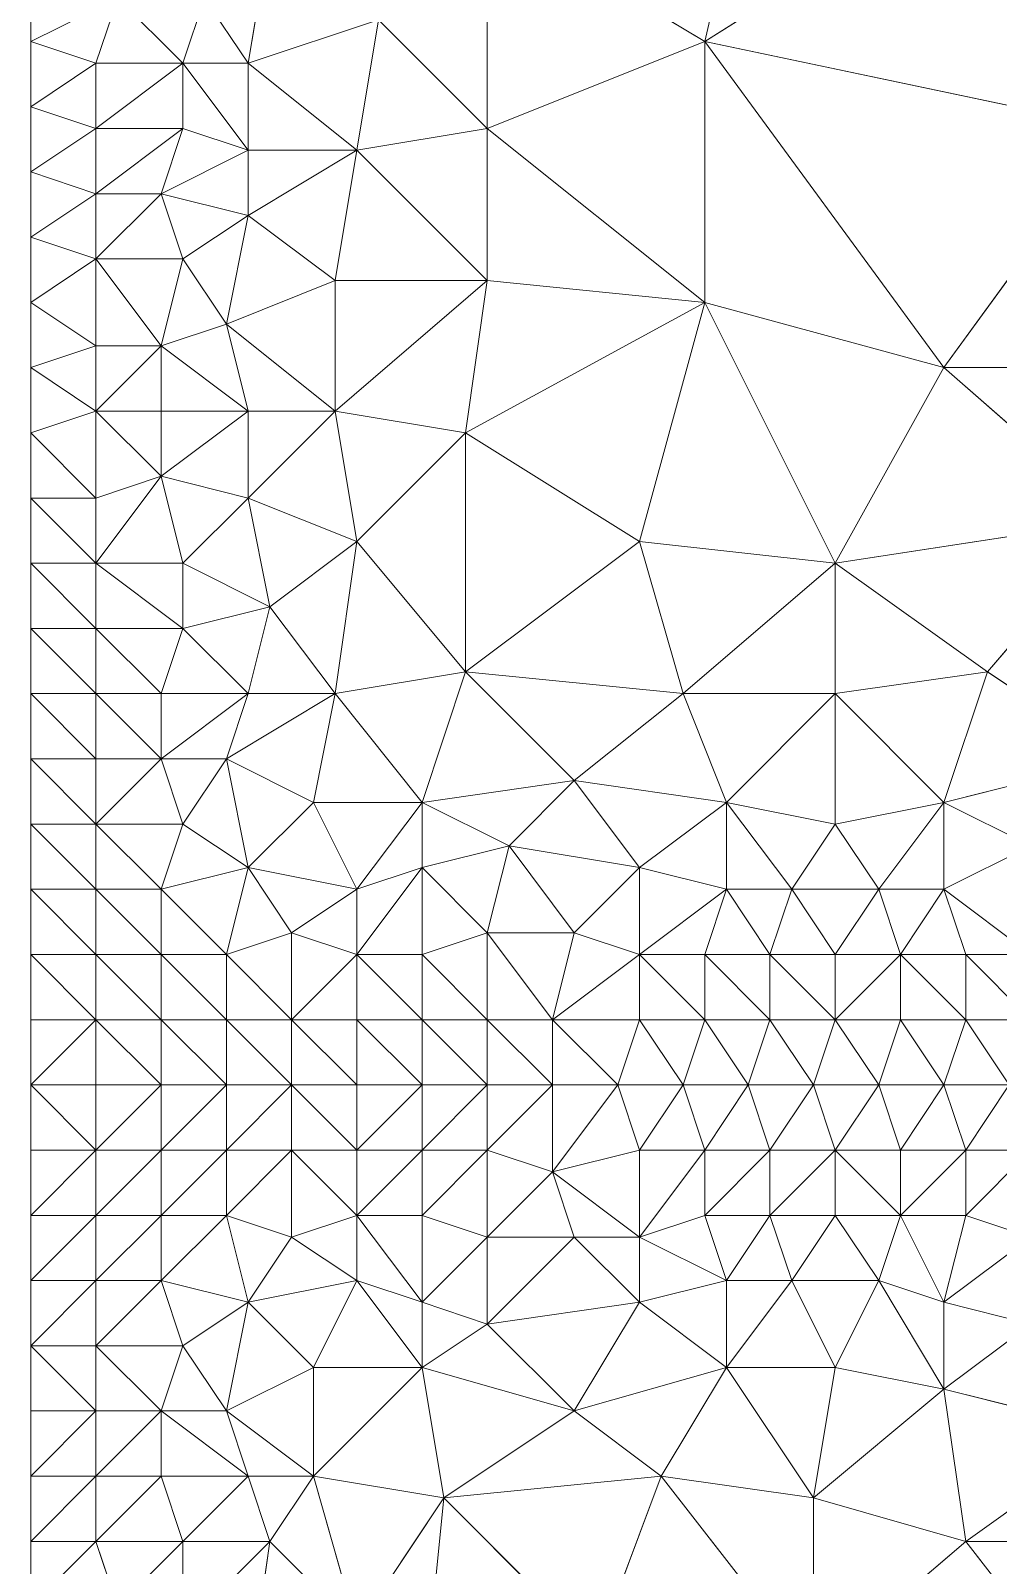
# Model space of a CAD drawing. Header units: metres. Extents: x 0 to 8, y 0 to 4.
# Drawn here: x 0 to 0.445, y 1.779 to 2.485 of the extents above; entities that cross this region are included whole.
import ezdxf

# ---------------------------------------------------------------- set-up
doc = ezdxf.new("R2010")
doc.units = ezdxf.units.M
doc.header["$MEASUREMENT"] = 0
for name, color, linetype, lineweight in [('DL_FE_MESH', 134, 'Continuous', 0), ('DL_FE_MESH_CELLS_3', 132, 'Continuous', 0), ('DL_FE_MESH_CELLS_4', 132, 'Continuous', 0), ('DL_TOPOLOGY', 7, 'Continuous', 0)]:
    doc.layers.add(name, color=color, linetype=linetype, lineweight=lineweight)

msp = doc.modelspace()

# ---------------------------------------------------------------- linework, layer by layer
at = {"layer": 'DL_FE_MESH'}
for p, q in [((0.31, 2.48), (0.34, 2.61)), ((0.5, 2.6), (0.31, 2.48)), ((0.21, 2.54), (0.21, 2.44)), ((0.31, 2.48), (0.21, 2.54)), ((0.11, 2.53), (0.1, 2.47)), ((0.04, 2.5), (0, 2.48)), ((0.03, 2.47), (0.04, 2.5)), ((0.07, 2.47), (0.04, 2.5)), ((0.07, 2.47), (0.08, 2.5)), ((0.1, 2.47), (0.08, 2.5)), ((0.1, 2.47), (0.16, 2.49)), ((0.15, 2.43), (0.16, 2.49)), ((0.21, 2.44), (0.16, 2.49)), ((0, 2.48), (0.03, 2.47)), ((0.21, 2.44), (0.31, 2.48)), ((0.31, 2.36), (0.31, 2.48)), ((0.31, 2.48), (0.5, 2.44)), ((0.42, 2.33), (0.31, 2.48)), ((0.03, 2.47), (0, 2.45)), ((0.03, 2.44), (0.03, 2.47)), ((0.03, 2.47), (0.07, 2.47)), ((0.07, 2.47), (0.03, 2.44)), ((0.07, 2.44), (0.07, 2.47)), ((0.07, 2.47), (0.1, 2.47)), ((0.1, 2.43), (0.07, 2.47)), ((0.1, 2.43), (0.1, 2.47)), ((0.15, 2.43), (0.1, 2.47)), ((0, 2.45), (0.03, 2.44)), ((0.03, 2.44), (0, 2.42)), ((0.03, 2.41), (0.03, 2.44)), ((0.03, 2.44), (0.07, 2.44)), ((0.07, 2.44), (0.03, 2.41)), ((0.06, 2.41), (0.07, 2.44)), ((0.07, 2.44), (0.1, 2.43)), ((0.21, 2.44), (0.15, 2.43)), ((0.21, 2.37), (0.21, 2.44)), ((0.31, 2.36), (0.21, 2.44)), ((0.42, 2.33), (0.5, 2.44)), ((0.1, 2.43), (0.06, 2.41)), ((0.1, 2.4), (0.1, 2.43)), ((0.1, 2.43), (0.15, 2.43)), ((0.1, 2.4), (0.15, 2.43)), ((0.15, 2.43), (0.14, 2.37)), ((0.21, 2.37), (0.15, 2.43)), ((0, 2.42), (0.03, 2.41)), ((0.03, 2.41), (0, 2.39)), ((0.03, 2.38), (0.03, 2.41)), ((0.03, 2.41), (0.06, 2.41)), ((0.06, 2.41), (0.03, 2.38)), ((0.07, 2.38), (0.06, 2.41)), ((0.06, 2.41), (0.1, 2.4)), ((0.07, 2.38), (0.1, 2.4)), ((0.1, 2.4), (0.09, 2.35)), ((0.14, 2.37), (0.1, 2.4)), ((0, 2.39), (0.03, 2.38)), ((0, 2.36), (0.03, 2.38)), ((0.03, 2.34), (0.03, 2.38)), ((0.03, 2.38), (0.07, 2.38)), ((0.06, 2.34), (0.03, 2.38)), ((0.06, 2.34), (0.07, 2.38)), ((0.09, 2.35), (0.07, 2.38)), ((0.09, 2.35), (0.14, 2.37)), ((0.14, 2.37), (0.21, 2.37)), ((0.21, 2.37), (0.14, 2.31)), ((0.14, 2.37), (0.14, 2.31)), ((0.2, 2.3), (0.21, 2.37)), ((0.21, 2.37), (0.31, 2.36)), ((0, 2.36), (0.03, 2.34)), ((0.2, 2.3), (0.31, 2.36)), ((0.31, 2.36), (0.28, 2.25)), ((0.37, 2.24), (0.31, 2.36)), ((0.42, 2.33), (0.31, 2.36)), ((0.06, 2.34), (0.09, 2.35)), ((0.1, 2.31), (0.09, 2.35)), ((0.14, 2.31), (0.09, 2.35)), ((0, 2.33), (0.03, 2.34)), ((0.03, 2.31), (0.03, 2.34)), ((0.03, 2.34), (0.06, 2.34)), ((0.06, 2.34), (0.03, 2.31)), ((0.06, 2.31), (0.06, 2.34)), ((0.1, 2.31), (0.06, 2.34)), ((0.03, 2.31), (0, 2.33)), ((0.37, 2.24), (0.42, 2.33)), ((0.5, 2.26), (0.42, 2.33)), ((0.58, 2.33), (0.42, 2.33)), ((0, 2.3), (0.03, 2.31)), ((0.03, 2.27), (0.03, 2.31)), ((0.03, 2.31), (0.06, 2.31)), ((0.06, 2.28), (0.03, 2.31)), ((0.06, 2.28), (0.06, 2.31)), ((0.06, 2.31), (0.1, 2.31)), ((0.1, 2.31), (0.06, 2.28)), ((0.1, 2.27), (0.1, 2.31)), ((0.1, 2.31), (0.14, 2.31)), ((0.14, 2.31), (0.1, 2.27)), ((0.14, 2.31), (0.2, 2.3)), ((0.15, 2.25), (0.14, 2.31)), ((0.03, 2.27), (0, 2.3)), ((0.15, 2.25), (0.2, 2.3)), ((0.2, 2.3), (0.2, 2.19)), ((0.28, 2.25), (0.2, 2.3)), ((0.03, 2.27), (0.06, 2.28)), ((0.06, 2.28), (0.03, 2.24)), ((0.07, 2.24), (0.06, 2.28)), ((0.06, 2.28), (0.1, 2.27)), ((0, 2.27), (0.03, 2.27)), ((0.03, 2.24), (0, 2.27)), ((0.03, 2.24), (0.03, 2.27)), ((0.07, 2.24), (0.1, 2.27)), ((0.1, 2.27), (0.11, 2.22)), ((0.15, 2.25), (0.1, 2.27)), ((0.37, 2.24), (0.5, 2.26)), ((0.44, 2.19), (0.5, 2.26)), ((0.11, 2.22), (0.15, 2.25)), ((0.14, 2.18), (0.15, 2.25)), ((0.2, 2.19), (0.15, 2.25)), ((0.2, 2.19), (0.28, 2.25)), ((0.28, 2.25), (0.37, 2.24)), ((0.3, 2.18), (0.28, 2.25)), ((0, 2.24), (0.03, 2.24)), ((0.03, 2.21), (0, 2.24)), ((0.03, 2.21), (0.03, 2.24)), ((0.03, 2.24), (0.07, 2.24)), ((0.07, 2.21), (0.03, 2.24)), ((0.07, 2.21), (0.07, 2.24)), ((0.11, 2.22), (0.07, 2.24)), ((0.3, 2.18), (0.37, 2.24)), ((0.37, 2.18), (0.37, 2.24)), ((0.37, 2.24), (0.44, 2.19)), ((0.07, 2.21), (0.11, 2.22)), ((0.1, 2.18), (0.11, 2.22)), ((0.14, 2.18), (0.11, 2.22)), ((0, 2.21), (0.03, 2.21)), ((0.03, 2.18), (0, 2.21)), ((0.03, 2.18), (0.03, 2.21)), ((0.03, 2.21), (0.07, 2.21)), ((0.06, 2.18), (0.03, 2.21)), ((0.06, 2.18), (0.07, 2.21)), ((0.1, 2.18), (0.07, 2.21)), ((0.2, 2.19), (0.14, 2.18)), ((0.18, 2.13), (0.2, 2.19)), ((0.25, 2.14), (0.2, 2.19)), ((0.3, 2.18), (0.2, 2.19)), ((0.37, 2.18), (0.44, 2.19)), ((0.42, 2.13), (0.44, 2.19)), ((0.5, 2.15), (0.44, 2.19)), ((0, 2.18), (0.03, 2.18)), ((0.03, 2.15), (0, 2.18)), ((0.03, 2.15), (0.03, 2.18)), ((0.03, 2.18), (0.06, 2.18)), ((0.06, 2.15), (0.03, 2.18)), ((0.06, 2.15), (0.06, 2.18)), ((0.06, 2.18), (0.1, 2.18)), ((0.1, 2.18), (0.06, 2.15)), ((0.09, 2.15), (0.1, 2.18)), ((0.14, 2.18), (0.09, 2.15)), ((0.1, 2.18), (0.14, 2.18)), ((0.14, 2.18), (0.13, 2.13)), ((0.18, 2.13), (0.14, 2.18)), ((0.25, 2.14), (0.3, 2.18)), ((0.3, 2.18), (0.32, 2.13)), ((0.37, 2.18), (0.3, 2.18)), ((0.37, 2.18), (0.32, 2.13)), ((0.37, 2.12), (0.37, 2.18)), ((0.42, 2.13), (0.37, 2.18)), ((0, 2.15), (0.03, 2.15)), ((0.03, 2.12), (0, 2.15)), ((0.03, 2.12), (0.03, 2.15)), ((0.03, 2.15), (0.06, 2.15)), ((0.06, 2.15), (0.03, 2.12)), ((0.07, 2.12), (0.06, 2.15)), ((0.06, 2.15), (0.09, 2.15)), ((0.07, 2.12), (0.09, 2.15)), ((0.09, 2.15), (0.1, 2.1)), ((0.13, 2.13), (0.09, 2.15)), ((0.42, 2.13), (0.5, 2.15)), ((0.18, 2.13), (0.25, 2.14)), ((0.22, 2.11), (0.25, 2.14)), ((0.28, 2.1), (0.25, 2.14)), ((0.32, 2.13), (0.25, 2.14)), ((0.1, 2.1), (0.13, 2.13)), ((0.13, 2.13), (0.18, 2.13)), ((0.15, 2.09), (0.13, 2.13)), ((0.15, 2.09), (0.18, 2.13)), ((0.18, 2.1), (0.18, 2.13)), ((0.18, 2.13), (0.22, 2.11)), ((0.28, 2.1), (0.32, 2.13)), ((0.32, 2.13), (0.37, 2.12)), ((0.32, 2.09), (0.32, 2.13)), ((0.35, 2.09), (0.32, 2.13)), ((0.37, 2.12), (0.42, 2.13)), ((0.39, 2.09), (0.42, 2.13)), ((0.42, 2.09), (0.42, 2.13)), ((0.42, 2.13), (0.46, 2.11)), ((0, 2.12), (0.03, 2.12)), ((0.03, 2.09), (0, 2.12)), ((0.03, 2.09), (0.03, 2.12)), ((0.03, 2.12), (0.07, 2.12)), ((0.06, 2.09), (0.03, 2.12)), ((0.06, 2.09), (0.07, 2.12)), ((0.1, 2.1), (0.07, 2.12)), ((0.35, 2.09), (0.37, 2.12)), ((0.39, 2.09), (0.37, 2.12)), ((0.18, 2.1), (0.22, 2.11)), ((0.21, 2.07), (0.22, 2.11)), ((0.25, 2.07), (0.22, 2.11)), ((0.28, 2.1), (0.22, 2.11)), ((0.42, 2.09), (0.46, 2.11)), ((0.1, 2.1), (0.06, 2.09)), ((0.09, 2.06), (0.1, 2.1)), ((0.12, 2.07), (0.1, 2.1)), ((0.15, 2.09), (0.1, 2.1)), ((0.15, 2.09), (0.18, 2.1)), ((0.18, 2.1), (0.15, 2.06)), ((0.18, 2.06), (0.18, 2.1)), ((0.21, 2.07), (0.18, 2.1)), ((0.25, 2.07), (0.28, 2.1)), ((0.28, 2.06), (0.28, 2.1)), ((0.28, 2.1), (0.32, 2.09)), ((0, 2.09), (0.03, 2.09)), ((0.03, 2.06), (0, 2.09)), ((0.03, 2.06), (0.03, 2.09)), ((0.03, 2.09), (0.06, 2.09)), ((0.06, 2.06), (0.03, 2.09)), ((0.06, 2.09), (0.06, 2.06)), ((0.09, 2.06), (0.06, 2.09)), ((0.12, 2.07), (0.15, 2.09)), ((0.15, 2.06), (0.15, 2.09)), ((0.32, 2.09), (0.28, 2.06)), ((0.31, 2.06), (0.32, 2.09)), ((0.32, 2.09), (0.35, 2.09)), ((0.34, 2.06), (0.32, 2.09)), ((0.34, 2.06), (0.35, 2.09)), ((0.37, 2.06), (0.35, 2.09)), ((0.39, 2.09), (0.35, 2.09)), ((0.37, 2.06), (0.39, 2.09)), ((0.39, 2.09), (0.42, 2.09)), ((0.4, 2.06), (0.39, 2.09)), ((0.42, 2.09), (0.4, 2.06)), ((0.43, 2.06), (0.42, 2.09)), ((0.46, 2.06), (0.42, 2.09)), ((0.09, 2.06), (0.12, 2.07)), ((0.12, 2.03), (0.12, 2.07)), ((0.12, 2.07), (0.15, 2.06)), ((0.18, 2.06), (0.21, 2.07)), ((0.21, 2.03), (0.21, 2.07)), ((0.21, 2.07), (0.25, 2.07)), ((0.24, 2.03), (0.21, 2.07)), ((0.24, 2.03), (0.25, 2.07)), ((0.25, 2.07), (0.28, 2.06)), ((0, 2.06), (0.03, 2.06)), ((0.03, 2.03), (0, 2.06)), ((0.03, 2.03), (0.03, 2.06)), ((0.03, 2.06), (0.06, 2.06)), ((0.06, 2.03), (0.03, 2.06)), ((0.06, 2.06), (0.09, 2.06)), ((0.06, 2.03), (0.06, 2.06)), ((0.09, 2.03), (0.06, 2.06)), ((0.09, 2.03), (0.09, 2.06)), ((0.12, 2.03), (0.09, 2.06)), ((0.15, 2.06), (0.12, 2.03)), ((0.15, 2.03), (0.15, 2.06)), ((0.15, 2.06), (0.18, 2.06)), ((0.18, 2.03), (0.15, 2.06)), ((0.18, 2.03), (0.18, 2.06)), ((0.21, 2.03), (0.18, 2.06)), ((0.28, 2.06), (0.24, 2.03)), ((0.28, 2.03), (0.28, 2.06)), ((0.28, 2.06), (0.31, 2.06)), ((0.31, 2.03), (0.28, 2.06)), ((0.31, 2.03), (0.31, 2.06)), ((0.31, 2.06), (0.34, 2.06)), ((0.34, 2.03), (0.31, 2.06)), ((0.34, 2.03), (0.34, 2.06)), ((0.34, 2.06), (0.37, 2.06)), ((0.37, 2.03), (0.34, 2.06)), ((0.37, 2.03), (0.37, 2.06)), ((0.37, 2.06), (0.4, 2.06)), ((0.4, 2.06), (0.37, 2.03)), ((0.4, 2.03), (0.4, 2.06)), ((0.4, 2.06), (0.43, 2.06)), ((0.43, 2.03), (0.4, 2.06)), ((0.43, 2.03), (0.43, 2.06)), ((0.43, 2.06), (0.46, 2.06)), ((0.46, 2.03), (0.43, 2.06)), ((0, 2.03), (0.03, 2.03)), ((0.03, 2.03), (0, 2)), ((0.03, 2), (0.03, 2.03)), ((0.03, 2.03), (0.06, 2)), ((0.06, 2.03), (0.03, 2.03)), ((0.06, 2), (0.06, 2.03)), ((0.06, 2.03), (0.09, 2)), ((0.09, 2.03), (0.06, 2.03)), ((0.09, 2), (0.09, 2.03)), ((0.09, 2.03), (0.12, 2)), ((0.12, 2.03), (0.09, 2.03)), ((0.12, 2), (0.12, 2.03)), ((0.12, 2.03), (0.15, 2)), ((0.15, 2.03), (0.12, 2.03)), ((0.15, 2), (0.15, 2.03)), ((0.15, 2.03), (0.18, 2)), ((0.18, 2.03), (0.15, 2.03)), ((0.18, 2), (0.18, 2.03)), ((0.18, 2.03), (0.21, 2)), ((0.21, 2.03), (0.18, 2.03)), ((0.21, 2), (0.21, 2.03)), ((0.21, 2.03), (0.24, 2)), ((0.24, 2.03), (0.21, 2.03)), ((0.24, 2), (0.24, 2.03)), ((0.24, 2.03), (0.27, 2)), ((0.28, 2.03), (0.24, 2.03)), ((0.27, 2), (0.28, 2.03)), ((0.28, 2.03), (0.3, 2)), ((0.31, 2.03), (0.28, 2.03)), ((0.3, 2), (0.31, 2.03)), ((0.31, 2.03), (0.33, 2)), ((0.34, 2.03), (0.31, 2.03)), ((0.33, 2), (0.34, 2.03)), ((0.34, 2.03), (0.36, 2)), ((0.37, 2.03), (0.34, 2.03)), ((0.36, 2), (0.37, 2.03)), ((0.37, 2.03), (0.39, 2)), ((0.4, 2.03), (0.37, 2.03)), ((0.39, 2), (0.4, 2.03)), ((0.4, 2.03), (0.42, 2)), ((0.43, 2.03), (0.4, 2.03)), ((0.42, 2), (0.43, 2.03)), ((0.43, 2.03), (0.45, 2)), ((0.46, 2.03), (0.43, 2.03)), ((0.03, 1.97), (0, 2)), ((0.03, 2), (0.03, 1.97)), ((0.03, 1.97), (0.06, 2)), ((0.06, 2), (0.06, 1.97)), ((0.06, 1.97), (0.09, 2)), ((0.09, 2), (0.09, 1.97)), ((0.09, 1.97), (0.12, 2)), ((0.15, 1.97), (0.12, 2)), ((0.12, 2), (0.12, 1.97)), ((0.15, 2), (0.15, 1.97)), ((0.15, 1.97), (0.18, 2)), ((0.18, 2), (0.18, 1.97)), ((0.18, 1.97), (0.21, 2)), ((0.21, 2), (0.21, 1.97)), ((0.21, 1.97), (0.24, 2)), ((0.24, 2), (0.24, 1.96)), ((0.24, 1.96), (0.27, 2)), ((0.27, 2), (0.28, 1.97)), ((0.28, 1.97), (0.3, 2)), ((0.3, 2), (0.31, 1.97)), ((0.31, 1.97), (0.33, 2)), ((0.33, 2), (0.34, 1.97)), ((0.34, 1.97), (0.36, 2)), ((0.36, 2), (0.37, 1.97)), ((0.37, 1.97), (0.39, 2)), ((0.39, 2), (0.4, 1.97)), ((0.4, 1.97), (0.42, 2)), ((0.42, 2), (0.43, 1.97)), ((0.43, 1.97), (0.45, 2)), ((0, 1.97), (0.03, 1.97)), ((0.03, 1.97), (0, 1.94)), ((0.06, 1.97), (0.03, 1.94)), ((0.03, 1.97), (0.03, 1.94)), ((0.06, 1.97), (0.03, 1.97)), ((0.06, 1.94), (0.06, 1.97)), ((0.06, 1.97), (0.09, 1.97)), ((0.09, 1.97), (0.06, 1.94)), ((0.09, 1.97), (0.12, 1.97)), ((0.09, 1.94), (0.09, 1.97)), ((0.12, 1.97), (0.09, 1.94)), ((0.12, 1.97), (0.15, 1.97)), ((0.12, 1.93), (0.12, 1.97)), ((0.15, 1.94), (0.12, 1.97)), ((0.15, 1.97), (0.18, 1.97)), ((0.15, 1.94), (0.15, 1.97)), ((0.18, 1.97), (0.15, 1.94)), ((0.18, 1.97), (0.21, 1.97)), ((0.18, 1.94), (0.18, 1.97)), ((0.21, 1.97), (0.18, 1.94)), ((0.21, 1.97), (0.24, 1.96)), ((0.21, 1.93), (0.21, 1.97)), ((0.24, 1.96), (0.28, 1.97)), ((0.28, 1.97), (0.31, 1.97)), ((0.28, 1.93), (0.28, 1.97)), ((0.31, 1.97), (0.28, 1.93)), ((0.31, 1.97), (0.34, 1.97)), ((0.31, 1.94), (0.31, 1.97)), ((0.34, 1.97), (0.31, 1.94)), ((0.34, 1.97), (0.37, 1.97)), ((0.34, 1.94), (0.34, 1.97)), ((0.37, 1.97), (0.34, 1.94)), ((0.37, 1.97), (0.4, 1.97)), ((0.37, 1.94), (0.37, 1.97)), ((0.4, 1.94), (0.37, 1.97)), ((0.4, 1.97), (0.43, 1.97)), ((0.4, 1.94), (0.4, 1.97)), ((0.43, 1.97), (0.4, 1.94)), ((0.43, 1.97), (0.46, 1.97)), ((0.43, 1.94), (0.43, 1.97)), ((0.46, 1.97), (0.43, 1.94)), ((0.24, 1.96), (0.21, 1.93)), ((0.25, 1.93), (0.24, 1.96)), ((0.28, 1.93), (0.24, 1.96)), ((0, 1.94), (0.03, 1.94)), ((0.03, 1.94), (0, 1.91)), ((0.03, 1.94), (0.06, 1.94)), ((0.06, 1.94), (0.03, 1.91)), ((0.03, 1.94), (0.03, 1.91)), ((0.06, 1.91), (0.06, 1.94)), ((0.09, 1.94), (0.06, 1.91)), ((0.09, 1.94), (0.06, 1.94)), ((0.1, 1.9), (0.09, 1.94)), ((0.09, 1.94), (0.12, 1.93)), ((0.12, 1.93), (0.15, 1.94)), ((0.15, 1.91), (0.15, 1.94)), ((0.15, 1.94), (0.18, 1.94)), ((0.18, 1.9), (0.15, 1.94)), ((0.18, 1.9), (0.18, 1.94)), ((0.18, 1.94), (0.21, 1.93)), ((0.28, 1.93), (0.31, 1.94)), ((0.32, 1.91), (0.31, 1.94)), ((0.31, 1.94), (0.34, 1.94)), ((0.34, 1.94), (0.32, 1.91)), ((0.35, 1.91), (0.34, 1.94)), ((0.34, 1.94), (0.37, 1.94)), ((0.35, 1.91), (0.37, 1.94)), ((0.39, 1.91), (0.37, 1.94)), ((0.37, 1.94), (0.4, 1.94)), ((0.39, 1.91), (0.4, 1.94)), ((0.4, 1.94), (0.43, 1.94)), ((0.42, 1.9), (0.4, 1.94)), ((0.42, 1.9), (0.43, 1.94)), ((0.43, 1.94), (0.46, 1.93)), ((0.1, 1.9), (0.12, 1.93)), ((0.15, 1.91), (0.12, 1.93)), ((0.21, 1.93), (0.18, 1.9)), ((0.21, 1.89), (0.21, 1.93)), ((0.21, 1.93), (0.25, 1.93)), ((0.21, 1.89), (0.25, 1.93)), ((0.28, 1.9), (0.25, 1.93)), ((0.25, 1.93), (0.28, 1.93)), ((0.28, 1.9), (0.28, 1.93)), ((0.32, 1.91), (0.28, 1.93)), ((0.46, 1.93), (0.42, 1.9)), ((0, 1.91), (0.03, 1.91)), ((0.03, 1.91), (0, 1.88)), ((0.03, 1.91), (0.06, 1.91)), ((0.03, 1.88), (0.03, 1.91)), ((0.06, 1.91), (0.03, 1.88)), ((0.06, 1.91), (0.1, 1.9)), ((0.07, 1.88), (0.06, 1.91)), ((0.15, 1.91), (0.1, 1.9)), ((0.13, 1.87), (0.15, 1.91)), ((0.18, 1.87), (0.15, 1.91)), ((0.18, 1.9), (0.15, 1.91)), ((0.28, 1.9), (0.32, 1.91)), ((0.32, 1.87), (0.32, 1.91)), ((0.32, 1.91), (0.35, 1.91)), ((0.32, 1.87), (0.35, 1.91)), ((0.37, 1.87), (0.35, 1.91)), ((0.39, 1.91), (0.35, 1.91)), ((0.37, 1.87), (0.39, 1.91)), ((0.39, 1.91), (0.42, 1.86)), ((0.42, 1.9), (0.39, 1.91)), ((0.07, 1.88), (0.1, 1.9)), ((0.1, 1.9), (0.09, 1.85)), ((0.13, 1.87), (0.1, 1.9)), ((0.18, 1.87), (0.18, 1.9)), ((0.18, 1.9), (0.21, 1.89)), ((0.28, 1.9), (0.21, 1.89)), ((0.25, 1.85), (0.28, 1.9)), ((0.32, 1.87), (0.28, 1.9)), ((0.42, 1.86), (0.42, 1.9)), ((0.42, 1.9), (0.46, 1.89)), ((0.18, 1.87), (0.21, 1.89)), ((0.25, 1.85), (0.21, 1.89)), ((0.42, 1.86), (0.46, 1.89)), ((0, 1.88), (0.03, 1.88)), ((0.03, 1.85), (0, 1.88)), ((0.03, 1.85), (0.03, 1.88)), ((0.03, 1.88), (0.07, 1.88)), ((0.06, 1.85), (0.03, 1.88)), ((0.06, 1.85), (0.07, 1.88)), ((0.09, 1.85), (0.07, 1.88)), ((0.09, 1.85), (0.13, 1.87)), ((0.18, 1.87), (0.13, 1.82)), ((0.13, 1.87), (0.13, 1.82)), ((0.18, 1.87), (0.13, 1.87)), ((0.19, 1.81), (0.18, 1.87)), ((0.25, 1.85), (0.18, 1.87)), ((0.32, 1.87), (0.25, 1.85)), ((0.32, 1.87), (0.29, 1.82)), ((0.36, 1.81), (0.32, 1.87)), ((0.37, 1.87), (0.32, 1.87)), ((0.36, 1.81), (0.37, 1.87)), ((0.42, 1.86), (0.37, 1.87)), ((0.42, 1.86), (0.36, 1.81)), ((0.43, 1.79), (0.42, 1.86)), ((0.5, 1.84), (0.42, 1.86)), ((0, 1.85), (0.03, 1.85)), ((0.03, 1.85), (0, 1.82)), ((0.03, 1.82), (0.03, 1.85)), ((0.03, 1.85), (0.06, 1.85)), ((0.06, 1.85), (0.03, 1.82)), ((0.06, 1.82), (0.06, 1.85)), ((0.06, 1.85), (0.09, 1.85)), ((0.1, 1.82), (0.06, 1.85)), ((0.1, 1.82), (0.09, 1.85)), ((0.13, 1.82), (0.09, 1.85)), ((0.19, 1.81), (0.25, 1.85)), ((0.29, 1.82), (0.25, 1.85)), ((0.43, 1.79), (0.5, 1.84)), ((0, 1.82), (0.03, 1.82)), ((0.03, 1.82), (0, 1.79)), ((0.03, 1.79), (0.03, 1.82)), ((0.03, 1.82), (0.06, 1.82)), ((0.06, 1.82), (0.03, 1.79)), ((0.07, 1.79), (0.06, 1.82)), ((0.06, 1.82), (0.1, 1.82)), ((0.1, 1.82), (0.07, 1.79)), ((0.11, 1.79), (0.1, 1.82)), ((0.1, 1.82), (0.13, 1.82)), ((0.11, 1.79), (0.13, 1.82)), ((0.13, 1.82), (0.19, 1.81)), ((0.13, 1.82), (0.15, 1.75)), ((0.29, 1.82), (0.19, 1.81)), ((0.26, 1.74), (0.29, 1.82)), ((0.29, 1.82), (0.36, 1.81)), ((0.36, 1.73), (0.29, 1.82)), ((0.15, 1.75), (0.19, 1.81)), ((0.19, 1.81), (0.18, 1.71)), ((0.26, 1.74), (0.19, 1.81)), ((0.36, 1.73), (0.36, 1.81)), ((0.36, 1.81), (0.43, 1.79)), ((0, 1.79), (0.03, 1.79)), ((0.03, 1.79), (0, 1.76)), ((0.04, 1.76), (0.03, 1.79)), ((0.03, 1.79), (0.07, 1.79)), ((0.07, 1.79), (0.04, 1.76)), ((0.07, 1.75), (0.07, 1.79)), ((0.07, 1.79), (0.11, 1.79)), ((0.07, 1.75), (0.11, 1.79)), ((0.11, 1.79), (0.1, 1.72)), ((0.15, 1.75), (0.11, 1.79)), ((0.36, 1.73), (0.43, 1.79)), ((0.5, 1.7), (0.43, 1.79)), ((0.57, 1.79), (0.43, 1.79))]:
    msp.add_line(p, q, dxfattribs=at)
at = {"layer": 'DL_FE_MESH_CELLS_3'}
for points, invisible_edges in [([(0.03, 1.97), (0, 2), (0, 1.97)], 2), ([(0.03, 2), (0, 2), (0.03, 1.97)], 1), ([(0.06, 2), (0.03, 2), (0.03, 1.97)], 1), ([(0.09, 2), (0.06, 2), (0.06, 1.97)], 1), ([(0.12, 2), (0.09, 2), (0.09, 1.97)], 1), ([(0.15, 2), (0.12, 2), (0.15, 1.97)], 1), ([(0.18, 2), (0.15, 2), (0.15, 1.97)], 1), ([(0.21, 2), (0.18, 2), (0.18, 1.97)], 1), ([(0.24, 2), (0.21, 2), (0.21, 1.97)], 1), ([(0.27, 2), (0.24, 2), (0.24, 1.96)], 1), ([(0.3, 2), (0.27, 2), (0.28, 1.97)], 1), ([(0.33, 2), (0.3, 2), (0.31, 1.97)], 1), ([(0.36, 2), (0.33, 2), (0.34, 1.97)], 1), ([(0.39, 2), (0.36, 2), (0.37, 1.97)], 1), ([(0.42, 2), (0.39, 2), (0.4, 1.97)], 1), ([(0.45, 2), (0.42, 2), (0.43, 1.97)], 1), ([(0, 1.97), (0, 1.94), (0.03, 1.97)], 1), ([(0, 1.94), (0, 1.91), (0.03, 1.94)], 1), ([(0, 1.91), (0, 1.88), (0.03, 1.91)], 1), ([(0, 1.88), (0, 1.85), (0.03, 1.85)], 1), ([(0, 1.85), (0, 1.82), (0.03, 1.85)], 1), ([(0, 1.82), (0, 1.79), (0.03, 1.82)], 1), ([(0, 1.79), (0, 1.76), (0.03, 1.79)], 1)]:
    msp.add_3dface(points, dxfattribs=dict(at, invisible_edges=invisible_edges))
for points in [[(0.06, 2), (0.03, 1.97), (0.06, 1.97)], [(0.09, 2), (0.06, 1.97), (0.09, 1.97)], [(0.12, 2), (0.09, 1.97), (0.12, 1.97)], [(0.15, 1.97), (0.12, 2), (0.12, 1.97)], [(0.18, 2), (0.15, 1.97), (0.18, 1.97)], [(0.21, 2), (0.18, 1.97), (0.21, 1.97)], [(0.24, 2), (0.21, 1.97), (0.24, 1.96)], [(0.27, 2), (0.24, 1.96), (0.28, 1.97)], [(0.3, 2), (0.28, 1.97), (0.31, 1.97)], [(0.33, 2), (0.31, 1.97), (0.34, 1.97)], [(0.36, 2), (0.34, 1.97), (0.37, 1.97)], [(0.39, 2), (0.37, 1.97), (0.4, 1.97)], [(0.42, 2), (0.4, 1.97), (0.43, 1.97)], [(0.45, 2), (0.43, 1.97), (0.46, 1.97)], [(0.03, 1.97), (0, 1.94), (0.03, 1.94)], [(0.06, 1.97), (0.03, 1.94), (0.06, 1.94)], [(0.03, 1.97), (0.03, 1.94), (0.06, 1.97)], [(0.09, 1.97), (0.06, 1.94), (0.09, 1.94)], [(0.06, 1.97), (0.06, 1.94), (0.09, 1.97)], [(0.12, 1.97), (0.09, 1.94), (0.12, 1.93)], [(0.09, 1.97), (0.09, 1.94), (0.12, 1.97)], [(0.12, 1.97), (0.12, 1.93), (0.15, 1.94)], [(0.12, 1.97), (0.15, 1.94), (0.15, 1.97)], [(0.18, 1.97), (0.15, 1.94), (0.18, 1.94)], [(0.15, 1.97), (0.15, 1.94), (0.18, 1.97)], [(0.21, 1.97), (0.18, 1.94), (0.21, 1.93)], [(0.18, 1.97), (0.18, 1.94), (0.21, 1.97)], [(0.21, 1.97), (0.21, 1.93), (0.24, 1.96)], [(0.24, 1.96), (0.28, 1.93), (0.28, 1.97)], [(0.31, 1.97), (0.28, 1.93), (0.31, 1.94)], [(0.28, 1.97), (0.28, 1.93), (0.31, 1.97)], [(0.34, 1.97), (0.31, 1.94), (0.34, 1.94)], [(0.31, 1.97), (0.31, 1.94), (0.34, 1.97)], [(0.37, 1.97), (0.34, 1.94), (0.37, 1.94)], [(0.34, 1.97), (0.34, 1.94), (0.37, 1.97)], [(0.37, 1.97), (0.37, 1.94), (0.4, 1.94)], [(0.37, 1.97), (0.4, 1.94), (0.4, 1.97)], [(0.43, 1.97), (0.4, 1.94), (0.43, 1.94)], [(0.4, 1.97), (0.4, 1.94), (0.43, 1.97)], [(0.46, 1.97), (0.43, 1.94), (0.46, 1.93)], [(0.43, 1.97), (0.43, 1.94), (0.46, 1.97)], [(0.24, 1.96), (0.21, 1.93), (0.25, 1.93)], [(0.24, 1.96), (0.25, 1.93), (0.28, 1.93)], [(0.03, 1.94), (0, 1.91), (0.03, 1.91)], [(0.06, 1.94), (0.03, 1.91), (0.06, 1.91)], [(0.03, 1.94), (0.03, 1.91), (0.06, 1.94)], [(0.09, 1.94), (0.06, 1.91), (0.1, 1.9)], [(0.06, 1.94), (0.06, 1.91), (0.09, 1.94)], [(0.09, 1.94), (0.1, 1.9), (0.12, 1.93)], [(0.12, 1.93), (0.15, 1.91), (0.15, 1.94)], [(0.15, 1.94), (0.15, 1.91), (0.18, 1.9)], [(0.15, 1.94), (0.18, 1.9), (0.18, 1.94)], [(0.18, 1.94), (0.18, 1.9), (0.21, 1.93)], [(0.28, 1.93), (0.32, 1.91), (0.31, 1.94)], [(0.31, 1.94), (0.32, 1.91), (0.34, 1.94)], [(0.34, 1.94), (0.32, 1.91), (0.35, 1.91)], [(0.34, 1.94), (0.35, 1.91), (0.37, 1.94)], [(0.35, 1.91), (0.39, 1.91), (0.37, 1.94)], [(0.37, 1.94), (0.39, 1.91), (0.4, 1.94)], [(0.4, 1.94), (0.39, 1.91), (0.42, 1.9)], [(0.4, 1.94), (0.42, 1.9), (0.43, 1.94)], [(0.43, 1.94), (0.42, 1.9), (0.46, 1.93)], [(0.1, 1.9), (0.15, 1.91), (0.12, 1.93)], [(0.21, 1.93), (0.18, 1.9), (0.21, 1.89)], [(0.21, 1.93), (0.21, 1.89), (0.25, 1.93)], [(0.21, 1.89), (0.28, 1.9), (0.25, 1.93)], [(0.25, 1.93), (0.28, 1.9), (0.28, 1.93)], [(0.28, 1.93), (0.28, 1.9), (0.32, 1.91)], [(0.46, 1.93), (0.42, 1.9), (0.46, 1.89)], [(0.03, 1.91), (0, 1.88), (0.03, 1.88)], [(0.06, 1.91), (0.03, 1.88), (0.07, 1.88)], [(0.03, 1.91), (0.03, 1.88), (0.06, 1.91)], [(0.06, 1.91), (0.07, 1.88), (0.1, 1.9)], [(0.1, 1.9), (0.13, 1.87), (0.15, 1.91)], [(0.15, 1.91), (0.13, 1.87), (0.18, 1.87)], [(0.15, 1.91), (0.18, 1.87), (0.18, 1.9)], [(0.28, 1.9), (0.32, 1.87), (0.32, 1.91)], [(0.35, 1.91), (0.32, 1.91), (0.32, 1.87)], [(0.35, 1.91), (0.32, 1.87), (0.37, 1.87)], [(0.35, 1.91), (0.37, 1.87), (0.39, 1.91)], [(0.37, 1.87), (0.42, 1.86), (0.39, 1.91)], [(0.39, 1.91), (0.42, 1.86), (0.42, 1.9)], [(0.07, 1.88), (0.09, 1.85), (0.1, 1.9)], [(0.1, 1.9), (0.09, 1.85), (0.13, 1.87)], [(0.18, 1.9), (0.18, 1.87), (0.21, 1.89)], [(0.21, 1.89), (0.25, 1.85), (0.28, 1.9)], [(0.25, 1.85), (0.32, 1.87), (0.28, 1.9)], [(0.42, 1.9), (0.42, 1.86), (0.46, 1.89)], [(0.18, 1.87), (0.25, 1.85), (0.21, 1.89)], [(0.42, 1.86), (0.5, 1.84), (0.46, 1.89)], [(0, 1.88), (0.03, 1.85), (0.03, 1.88)], [(0.03, 1.88), (0.03, 1.85), (0.06, 1.85)], [(0.03, 1.88), (0.06, 1.85), (0.07, 1.88)], [(0.07, 1.88), (0.06, 1.85), (0.09, 1.85)], [(0.13, 1.87), (0.09, 1.85), (0.13, 1.82)], [(0.18, 1.87), (0.13, 1.82), (0.19, 1.81)], [(0.13, 1.87), (0.13, 1.82), (0.18, 1.87)], [(0.18, 1.87), (0.19, 1.81), (0.25, 1.85)], [(0.25, 1.85), (0.29, 1.82), (0.32, 1.87)], [(0.32, 1.87), (0.29, 1.82), (0.36, 1.81)], [(0.32, 1.87), (0.36, 1.81), (0.37, 1.87)], [(0.37, 1.87), (0.36, 1.81), (0.42, 1.86)], [(0.42, 1.86), (0.36, 1.81), (0.43, 1.79)], [(0.42, 1.86), (0.43, 1.79), (0.5, 1.84)], [(0.03, 1.85), (0, 1.82), (0.03, 1.82)], [(0.06, 1.85), (0.03, 1.82), (0.06, 1.82)], [(0.03, 1.85), (0.03, 1.82), (0.06, 1.85)], [(0.06, 1.85), (0.06, 1.82), (0.1, 1.82)], [(0.06, 1.85), (0.1, 1.82), (0.09, 1.85)], [(0.13, 1.82), (0.09, 1.85), (0.1, 1.82)], [(0.19, 1.81), (0.29, 1.82), (0.25, 1.85)], [(0.43, 1.79), (0.57, 1.79), (0.5, 1.84)], [(0.03, 1.82), (0, 1.79), (0.03, 1.79)], [(0.06, 1.82), (0.03, 1.79), (0.07, 1.79)], [(0.03, 1.82), (0.03, 1.79), (0.06, 1.82)], [(0.06, 1.82), (0.07, 1.79), (0.1, 1.82)], [(0.1, 1.82), (0.07, 1.79), (0.11, 1.79)], [(0.1, 1.82), (0.11, 1.79), (0.13, 1.82)], [(0.11, 1.79), (0.15, 1.75), (0.13, 1.82)], [(0.13, 1.82), (0.15, 1.75), (0.19, 1.81)], [(0.19, 1.81), (0.26, 1.74), (0.29, 1.82)], [(0.29, 1.82), (0.26, 1.74), (0.36, 1.73)], [(0.29, 1.82), (0.36, 1.73), (0.36, 1.81)], [(0.15, 1.75), (0.18, 1.71), (0.19, 1.81)], [(0.19, 1.81), (0.18, 1.71), (0.26, 1.74)], [(0.36, 1.81), (0.36, 1.73), (0.43, 1.79)], [(0.03, 1.79), (0, 1.76), (0.04, 1.76)], [(0.03, 1.79), (0.04, 1.76), (0.07, 1.79)], [(0.07, 1.79), (0.04, 1.76), (0.07, 1.75)], [(0.07, 1.79), (0.07, 1.75), (0.11, 1.79)], [(0.07, 1.75), (0.1, 1.72), (0.11, 1.79)], [(0.11, 1.79), (0.1, 1.72), (0.15, 1.75)], [(0.43, 1.79), (0.36, 1.73), (0.5, 1.7)], [(0.43, 1.79), (0.5, 1.7), (0.57, 1.79)]]:
    msp.add_3dface(points, dxfattribs=at)
at = {"layer": 'DL_FE_MESH_CELLS_4'}
for points in [[(0.34, 2.61), (0.21, 2.54), (0.31, 2.48)], [(0.34, 2.61), (0.31, 2.48), (0.5, 2.6)], [(0.5, 2.6), (0.31, 2.48), (0.5, 2.44)], [(0.16, 2.49), (0.21, 2.44), (0.21, 2.54)], [(0.21, 2.54), (0.21, 2.44), (0.31, 2.48)], [(0.08, 2.5), (0.1, 2.47), (0.11, 2.53)], [(0.11, 2.53), (0.1, 2.47), (0.16, 2.49)], [(0.04, 2.5), (0, 2.48), (0.03, 2.47)], [(0.04, 2.5), (0.03, 2.47), (0.07, 2.47)], [(0.04, 2.5), (0.07, 2.47), (0.08, 2.5)], [(0.08, 2.5), (0.07, 2.47), (0.1, 2.47)], [(0.16, 2.49), (0.1, 2.47), (0.15, 2.43)], [(0.16, 2.49), (0.15, 2.43), (0.21, 2.44)], [(0.21, 2.44), (0.31, 2.36), (0.31, 2.48)], [(0.42, 2.33), (0.31, 2.48), (0.31, 2.36)], [(0.5, 2.44), (0.31, 2.48), (0.42, 2.33)], [(0.03, 2.47), (0, 2.45), (0.03, 2.44)], [(0.07, 2.47), (0.03, 2.44), (0.07, 2.44)], [(0.03, 2.47), (0.03, 2.44), (0.07, 2.47)], [(0.07, 2.47), (0.07, 2.44), (0.1, 2.43)], [(0.07, 2.47), (0.1, 2.43), (0.1, 2.47)], [(0.15, 2.43), (0.1, 2.47), (0.1, 2.43)], [(0.03, 2.44), (0, 2.42), (0.03, 2.41)], [(0.07, 2.44), (0.03, 2.41), (0.06, 2.41)], [(0.03, 2.44), (0.03, 2.41), (0.07, 2.44)], [(0.07, 2.44), (0.06, 2.41), (0.1, 2.43)], [(0.15, 2.43), (0.21, 2.37), (0.21, 2.44)], [(0.21, 2.44), (0.21, 2.37), (0.31, 2.36)], [(0.42, 2.33), (0.58, 2.33), (0.5, 2.44)], [(0.1, 2.43), (0.06, 2.41), (0.1, 2.4)], [(0.15, 2.43), (0.1, 2.43), (0.1, 2.4)], [(0.15, 2.43), (0.1, 2.4), (0.14, 2.37)], [(0.15, 2.43), (0.14, 2.37), (0.21, 2.37)], [(0.03, 2.41), (0, 2.39), (0.03, 2.38)], [(0.06, 2.41), (0.03, 2.38), (0.07, 2.38)], [(0.03, 2.41), (0.03, 2.38), (0.06, 2.41)], [(0.06, 2.41), (0.07, 2.38), (0.1, 2.4)], [(0.07, 2.38), (0.09, 2.35), (0.1, 2.4)], [(0.1, 2.4), (0.09, 2.35), (0.14, 2.37)], [(0.03, 2.38), (0, 2.36), (0.03, 2.34)], [(0.03, 2.38), (0.03, 2.34), (0.06, 2.34)], [(0.03, 2.38), (0.06, 2.34), (0.07, 2.38)], [(0.07, 2.38), (0.06, 2.34), (0.09, 2.35)], [(0.14, 2.37), (0.09, 2.35), (0.14, 2.31)], [(0.21, 2.37), (0.14, 2.31), (0.2, 2.3)], [(0.14, 2.37), (0.14, 2.31), (0.21, 2.37)], [(0.31, 2.36), (0.21, 2.37), (0.2, 2.3)], [(0.31, 2.36), (0.2, 2.3), (0.28, 2.25)], [(0.31, 2.36), (0.28, 2.25), (0.37, 2.24)], [(0.31, 2.36), (0.37, 2.24), (0.42, 2.33)], [(0.06, 2.34), (0.1, 2.31), (0.09, 2.35)], [(0.14, 2.31), (0.09, 2.35), (0.1, 2.31)], [(0.03, 2.34), (0, 2.33), (0.03, 2.31)], [(0.06, 2.34), (0.03, 2.31), (0.06, 2.31)], [(0.03, 2.34), (0.03, 2.31), (0.06, 2.34)], [(0.06, 2.34), (0.06, 2.31), (0.1, 2.31)], [(0.5, 2.26), (0.42, 2.33), (0.37, 2.24)], [(0.42, 2.33), (0.5, 2.26), (0.58, 2.33)], [(0, 2.3), (0.03, 2.27), (0.03, 2.31)], [(0.03, 2.31), (0.03, 2.27), (0.06, 2.28)], [(0.03, 2.31), (0.06, 2.28), (0.06, 2.31)], [(0.1, 2.31), (0.06, 2.28), (0.1, 2.27)], [(0.06, 2.31), (0.06, 2.28), (0.1, 2.31)], [(0.14, 2.31), (0.1, 2.27), (0.15, 2.25)], [(0.1, 2.31), (0.1, 2.27), (0.14, 2.31)], [(0.14, 2.31), (0.15, 2.25), (0.2, 2.3)], [(0.15, 2.25), (0.2, 2.19), (0.2, 2.3)], [(0.2, 2.3), (0.2, 2.19), (0.28, 2.25)], [(0.06, 2.28), (0.03, 2.24), (0.07, 2.24)], [(0.03, 2.27), (0.03, 2.24), (0.06, 2.28)], [(0.06, 2.28), (0.07, 2.24), (0.1, 2.27)], [(0, 2.27), (0.03, 2.24), (0.03, 2.27)], [(0.07, 2.24), (0.11, 2.22), (0.1, 2.27)], [(0.1, 2.27), (0.11, 2.22), (0.15, 2.25)], [(0.5, 2.26), (0.37, 2.24), (0.44, 2.19)], [(0.44, 2.19), (0.5, 2.15), (0.5, 2.26)], [(0.15, 2.25), (0.11, 2.22), (0.14, 2.18)], [(0.15, 2.25), (0.14, 2.18), (0.2, 2.19)], [(0.2, 2.19), (0.3, 2.18), (0.28, 2.25)], [(0.37, 2.24), (0.28, 2.25), (0.3, 2.18)], [(0, 2.24), (0.03, 2.21), (0.03, 2.24)], [(0.03, 2.24), (0.03, 2.21), (0.07, 2.21)], [(0.03, 2.24), (0.07, 2.21), (0.07, 2.24)], [(0.07, 2.24), (0.07, 2.21), (0.11, 2.22)], [(0.37, 2.24), (0.3, 2.18), (0.37, 2.18)], [(0.37, 2.24), (0.37, 2.18), (0.44, 2.19)], [(0.07, 2.21), (0.1, 2.18), (0.11, 2.22)], [(0.11, 2.22), (0.1, 2.18), (0.14, 2.18)], [(0, 2.21), (0.03, 2.18), (0.03, 2.21)], [(0.03, 2.21), (0.03, 2.18), (0.06, 2.18)], [(0.03, 2.21), (0.06, 2.18), (0.07, 2.21)], [(0.07, 2.21), (0.06, 2.18), (0.1, 2.18)], [(0.14, 2.18), (0.18, 2.13), (0.2, 2.19)], [(0.25, 2.14), (0.2, 2.19), (0.18, 2.13)], [(0.2, 2.19), (0.25, 2.14), (0.3, 2.18)], [(0.37, 2.18), (0.42, 2.13), (0.44, 2.19)], [(0.5, 2.15), (0.44, 2.19), (0.42, 2.13)], [(0, 2.18), (0.03, 2.15), (0.03, 2.18)], [(0.03, 2.18), (0.03, 2.15), (0.06, 2.15)], [(0.03, 2.18), (0.06, 2.15), (0.06, 2.18)], [(0.1, 2.18), (0.06, 2.15), (0.09, 2.15)], [(0.06, 2.18), (0.06, 2.15), (0.1, 2.18)], [(0.14, 2.18), (0.09, 2.15), (0.13, 2.13)], [(0.1, 2.18), (0.09, 2.15), (0.14, 2.18)], [(0.14, 2.18), (0.13, 2.13), (0.18, 2.13)], [(0.3, 2.18), (0.25, 2.14), (0.32, 2.13)], [(0.3, 2.18), (0.32, 2.13), (0.37, 2.18)], [(0.37, 2.18), (0.32, 2.13), (0.37, 2.12)], [(0.37, 2.18), (0.37, 2.12), (0.42, 2.13)], [(0, 2.15), (0.03, 2.12), (0.03, 2.15)], [(0.06, 2.15), (0.03, 2.12), (0.07, 2.12)], [(0.03, 2.15), (0.03, 2.12), (0.06, 2.15)], [(0.06, 2.15), (0.07, 2.12), (0.09, 2.15)], [(0.07, 2.12), (0.1, 2.1), (0.09, 2.15)], [(0.09, 2.15), (0.1, 2.1), (0.13, 2.13)], [(0.5, 2.15), (0.42, 2.13), (0.46, 2.11)], [(0.25, 2.14), (0.18, 2.13), (0.22, 2.11)], [(0.22, 2.11), (0.28, 2.1), (0.25, 2.14)], [(0.32, 2.13), (0.25, 2.14), (0.28, 2.1)], [(0.1, 2.1), (0.15, 2.09), (0.13, 2.13)], [(0.18, 2.13), (0.13, 2.13), (0.15, 2.09)], [(0.18, 2.13), (0.15, 2.09), (0.18, 2.1)], [(0.18, 2.13), (0.18, 2.1), (0.22, 2.11)], [(0.28, 2.1), (0.32, 2.09), (0.32, 2.13)], [(0.32, 2.13), (0.32, 2.09), (0.35, 2.09)], [(0.32, 2.13), (0.35, 2.09), (0.37, 2.12)], [(0.42, 2.13), (0.37, 2.12), (0.39, 2.09)], [(0.42, 2.13), (0.39, 2.09), (0.42, 2.09)], [(0.42, 2.13), (0.42, 2.09), (0.46, 2.11)], [(0, 2.12), (0.03, 2.09), (0.03, 2.12)], [(0.03, 2.12), (0.03, 2.09), (0.06, 2.09)], [(0.03, 2.12), (0.06, 2.09), (0.07, 2.12)], [(0.07, 2.12), (0.06, 2.09), (0.1, 2.1)], [(0.35, 2.09), (0.39, 2.09), (0.37, 2.12)], [(0.18, 2.1), (0.21, 2.07), (0.22, 2.11)], [(0.22, 2.11), (0.21, 2.07), (0.25, 2.07)], [(0.22, 2.11), (0.25, 2.07), (0.28, 2.1)], [(0.42, 2.09), (0.46, 2.06), (0.46, 2.11)], [(0.06, 2.09), (0.09, 2.06), (0.1, 2.1)], [(0.1, 2.1), (0.09, 2.06), (0.12, 2.07)], [(0.1, 2.1), (0.12, 2.07), (0.15, 2.09)], [(0.18, 2.1), (0.15, 2.06), (0.18, 2.06)], [(0.15, 2.09), (0.15, 2.06), (0.18, 2.1)], [(0.18, 2.1), (0.18, 2.06), (0.21, 2.07)], [(0.25, 2.07), (0.28, 2.06), (0.28, 2.1)], [(0.28, 2.1), (0.28, 2.06), (0.32, 2.09)], [(0, 2.09), (0.03, 2.06), (0.03, 2.09)], [(0.03, 2.09), (0.03, 2.06), (0.06, 2.06)], [(0.03, 2.09), (0.06, 2.06), (0.06, 2.09)], [(0.06, 2.09), (0.06, 2.06), (0.09, 2.06)], [(0.12, 2.07), (0.15, 2.06), (0.15, 2.09)], [(0.32, 2.09), (0.28, 2.06), (0.31, 2.06)], [(0.32, 2.09), (0.31, 2.06), (0.34, 2.06)], [(0.32, 2.09), (0.34, 2.06), (0.35, 2.09)], [(0.35, 2.09), (0.34, 2.06), (0.37, 2.06)], [(0.35, 2.09), (0.37, 2.06), (0.39, 2.09)], [(0.37, 2.06), (0.4, 2.06), (0.39, 2.09)], [(0.39, 2.09), (0.4, 2.06), (0.42, 2.09)], [(0.42, 2.09), (0.4, 2.06), (0.43, 2.06)], [(0.42, 2.09), (0.43, 2.06), (0.46, 2.06)], [(0.09, 2.06), (0.12, 2.03), (0.12, 2.07)], [(0.12, 2.07), (0.12, 2.03), (0.15, 2.06)], [(0.18, 2.06), (0.21, 2.03), (0.21, 2.07)], [(0.21, 2.07), (0.21, 2.03), (0.24, 2.03)], [(0.21, 2.07), (0.24, 2.03), (0.25, 2.07)], [(0.25, 2.07), (0.24, 2.03), (0.28, 2.06)], [(0, 2.06), (0.03, 2.03), (0.03, 2.06)], [(0.03, 2.06), (0.03, 2.03), (0.06, 2.03)], [(0.03, 2.06), (0.06, 2.03), (0.06, 2.06)], [(0.06, 2.06), (0.06, 2.03), (0.09, 2.03)], [(0.06, 2.06), (0.09, 2.03), (0.09, 2.06)], [(0.09, 2.06), (0.09, 2.03), (0.12, 2.03)], [(0.15, 2.06), (0.12, 2.03), (0.15, 2.03)], [(0.15, 2.06), (0.15, 2.03), (0.18, 2.03)], [(0.15, 2.06), (0.18, 2.03), (0.18, 2.06)], [(0.18, 2.06), (0.18, 2.03), (0.21, 2.03)], [(0.28, 2.06), (0.24, 2.03), (0.28, 2.03)], [(0.28, 2.06), (0.28, 2.03), (0.31, 2.03)], [(0.28, 2.06), (0.31, 2.03), (0.31, 2.06)], [(0.31, 2.06), (0.31, 2.03), (0.34, 2.03)], [(0.31, 2.06), (0.34, 2.03), (0.34, 2.06)], [(0.34, 2.06), (0.34, 2.03), (0.37, 2.03)], [(0.34, 2.06), (0.37, 2.03), (0.37, 2.06)], [(0.4, 2.06), (0.37, 2.03), (0.4, 2.03)], [(0.37, 2.06), (0.37, 2.03), (0.4, 2.06)], [(0.4, 2.06), (0.4, 2.03), (0.43, 2.03)], [(0.4, 2.06), (0.43, 2.03), (0.43, 2.06)], [(0.43, 2.06), (0.43, 2.03), (0.46, 2.03)], [(0.43, 2.06), (0.46, 2.03), (0.46, 2.06)], [(0.03, 2.03), (0.06, 2), (0.06, 2.03)], [(0.06, 2.03), (0.09, 2), (0.09, 2.03)], [(0.09, 2.03), (0.12, 2), (0.12, 2.03)], [(0.12, 2.03), (0.15, 2), (0.15, 2.03)], [(0.15, 2.03), (0.18, 2), (0.18, 2.03)], [(0.18, 2.03), (0.21, 2), (0.21, 2.03)], [(0.21, 2.03), (0.24, 2), (0.24, 2.03)], [(0.24, 2.03), (0.27, 2), (0.28, 2.03)], [(0.28, 2.03), (0.3, 2), (0.31, 2.03)], [(0.31, 2.03), (0.33, 2), (0.34, 2.03)], [(0.34, 2.03), (0.36, 2), (0.37, 2.03)], [(0.37, 2.03), (0.39, 2), (0.4, 2.03)], [(0.4, 2.03), (0.42, 2), (0.43, 2.03)], [(0.43, 2.03), (0.45, 2), (0.46, 2.03)]]:
    msp.add_3dface(points, dxfattribs=at)
for points, invisible_edges in [([(0, 2.51), (0, 2.48), (0.04, 2.5)], 1), ([(0, 2.48), (0, 2.45), (0.03, 2.47)], 1), ([(0, 2.45), (0, 2.42), (0.03, 2.44)], 1), ([(0, 2.42), (0, 2.39), (0.03, 2.41)], 1), ([(0.03, 2.38), (0, 2.39), (0, 2.36)], 2), ([(0, 2.36), (0, 2.33), (0.03, 2.34)], 1), ([(0.03, 2.31), (0, 2.33), (0, 2.3)], 2), ([(0, 2.3), (0, 2.27), (0.03, 2.27)], 1), ([(0, 2.27), (0, 2.24), (0.03, 2.24)], 1), ([(0, 2.24), (0, 2.21), (0.03, 2.21)], 1), ([(0, 2.21), (0, 2.18), (0.03, 2.18)], 1), ([(0, 2.18), (0, 2.15), (0.03, 2.15)], 1), ([(0, 2.15), (0, 2.12), (0.03, 2.12)], 1), ([(0, 2.12), (0, 2.09), (0.03, 2.09)], 1), ([(0, 2.09), (0, 2.06), (0.03, 2.06)], 1), ([(0, 2.06), (0, 2.03), (0.03, 2.03)], 1), ([(0.03, 2.03), (0, 2), (0.03, 2)], 2), ([(0, 2.03), (0, 2), (0.03, 2.03)], 1), ([(0.03, 2), (0.06, 2), (0.03, 2.03)], 1), ([(0.06, 2), (0.09, 2), (0.06, 2.03)], 1), ([(0.09, 2), (0.12, 2), (0.09, 2.03)], 1), ([(0.12, 2), (0.15, 2), (0.12, 2.03)], 1), ([(0.15, 2), (0.18, 2), (0.15, 2.03)], 1), ([(0.18, 2), (0.21, 2), (0.18, 2.03)], 1), ([(0.21, 2), (0.24, 2), (0.21, 2.03)], 1), ([(0.24, 2), (0.27, 2), (0.24, 2.03)], 1), ([(0.27, 2), (0.3, 2), (0.28, 2.03)], 1), ([(0.3, 2), (0.33, 2), (0.31, 2.03)], 1), ([(0.33, 2), (0.36, 2), (0.34, 2.03)], 1), ([(0.36, 2), (0.39, 2), (0.37, 2.03)], 1), ([(0.39, 2), (0.42, 2), (0.4, 2.03)], 1), ([(0.42, 2), (0.45, 2), (0.43, 2.03)], 1)]:
    msp.add_3dface(points, dxfattribs=dict(at, invisible_edges=invisible_edges))
at = {"layer": 'DL_TOPOLOGY'}
for p, q in [((0, 4), (0, 2)), ((0, 2), (1, 2)), ((0, 2), (0, 1))]:
    msp.add_line(p, q, dxfattribs=at)

doc.saveas('drawing.dxf')
